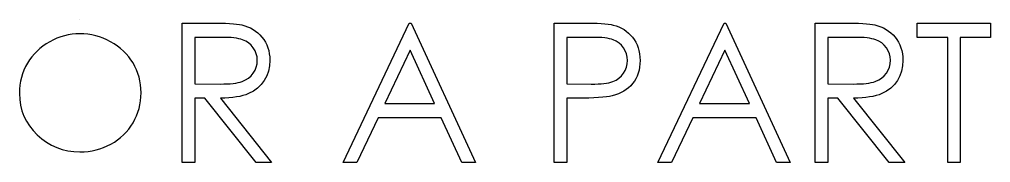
# Model space of a CAD drawing. Header units: millimetres. Extents: x -27 to 266, y -7 to 117.
# Drawn here: x 191.03 to 215.39, y 86.18 to 89.77 of the extents above; entities that cross this region are included whole.
import ezdxf

# ---------------------------------------------------------------- set-up
doc = ezdxf.new("R2010")
doc.units = ezdxf.units.MM

msp = doc.modelspace()

# ---------------------------------------------------------------- linework, layer by layer
at = {"color": 7, "linetype": 'Continuous'}
msp.add_line((192.528, 89.771), (192.528, 89.771), dxfattribs=at)
at = {"color": 7, "linetype": 'Continuous', "flags": 128}
for points in [[(195.108, 89.681), (195.809, 89.681), (195.809, 89.681), (195.949, 89.681), (196.078, 89.679), (196.195, 89.674), (196.3, 89.67), (196.393, 89.663), (196.474, 89.655), (196.544, 89.645), (196.602, 89.634), (196.602, 89.634), (196.678, 89.613), (196.751, 89.588), (196.821, 89.557), (196.886, 89.521), (196.948, 89.48), (197.006, 89.433), (197.06, 89.382), (197.111, 89.325), (197.157, 89.265), (197.197, 89.2), (197.231, 89.133), (197.258, 89.062), (197.28, 88.988), (197.295, 88.911), (197.304, 88.83), (197.307, 88.745), (197.307, 88.745), (197.299, 88.606), (197.273, 88.476), (197.229, 88.354), (197.169, 88.24), (197.093, 88.138), (197.002, 88.049), (196.895, 87.973), (196.774, 87.91), (196.707, 87.884), (196.634, 87.861), (196.555, 87.842), (196.469, 87.826), (196.378, 87.814), (196.28, 87.805), (196.176, 87.799), (196.066, 87.797), (196.066, 87.797), (197.352, 86.181), (197.352, 86.181), (196.964, 86.181), (196.964, 86.181), (195.678, 87.797), (195.678, 87.797), (195.423, 87.797), (195.423, 87.797), (195.423, 86.181), (195.423, 86.181), (195.109, 86.181), (195.109, 86.181), (195.109, 89.681)], [(200.852, 89.681), (202.467, 86.181), (202.467, 86.181), (202.126, 86.181), (202.126, 86.181), (201.609, 87.303), (201.609, 87.303), (200.022, 87.303), (200.022, 87.303), (199.49, 86.181), (199.49, 86.181), (199.147, 86.181), (199.147, 86.181), (200.807, 89.681), (200.807, 89.681), (200.852, 89.681)], [(204.442, 89.681), (205.128, 89.681), (205.128, 89.681), (205.27, 89.681), (205.4, 89.678), (205.517, 89.674), (205.623, 89.668), (205.716, 89.661), (205.799, 89.652), (205.868, 89.642), (205.925, 89.629), (205.925, 89.629), (205.998, 89.608), (206.066, 89.582), (206.132, 89.551), (206.194, 89.515), (206.252, 89.475), (206.308, 89.429), (206.359, 89.379), (206.408, 89.323), (206.452, 89.264), (206.49, 89.2), (206.522, 89.133), (206.549, 89.063), (206.569, 88.988), (206.584, 88.91), (206.593, 88.828), (206.596, 88.743), (206.596, 88.743), (206.593, 88.656), (206.584, 88.574), (206.57, 88.496), (206.549, 88.422), (206.523, 88.351), (206.491, 88.284), (206.453, 88.221), (206.41, 88.162), (206.362, 88.107), (206.308, 88.057), (206.251, 88.011), (206.189, 87.971), (206.122, 87.935), (206.052, 87.903), (205.977, 87.877), (205.897, 87.854), (205.897, 87.854), (205.831, 87.841), (205.752, 87.829), (205.66, 87.819), (205.555, 87.812), (205.437, 87.805), (205.307, 87.8), (205.163, 87.798), (205.006, 87.797), (205.006, 87.797), (204.756, 87.797), (204.756, 87.797), (204.756, 86.181), (204.756, 86.181), (204.442, 86.181), (204.442, 86.181), (204.442, 89.681)], [(208.75, 89.681), (210.365, 86.181), (210.365, 86.181), (210.023, 86.181), (210.023, 86.181), (209.506, 87.303), (209.506, 87.303), (207.919, 87.303), (207.919, 87.303), (207.387, 86.181), (207.387, 86.181), (207.044, 86.181), (207.044, 86.181), (208.705, 89.681), (208.705, 89.681), (208.75, 89.681)], [(210.993, 89.681), (211.694, 89.681), (211.694, 89.681), (211.834, 89.681), (211.963, 89.679), (212.079, 89.674), (212.184, 89.67), (212.278, 89.663), (212.359, 89.655), (212.429, 89.645), (212.487, 89.634), (212.487, 89.634), (212.563, 89.613), (212.636, 89.588), (212.705, 89.557), (212.77, 89.521), (212.832, 89.48), (212.89, 89.433), (212.945, 89.382), (212.996, 89.325), (213.042, 89.265), (213.082, 89.2), (213.115, 89.133), (213.143, 89.062), (213.165, 88.988), (213.18, 88.911), (213.189, 88.83), (213.192, 88.745), (213.192, 88.745), (213.183, 88.606), (213.157, 88.476), (213.114, 88.354), (213.054, 88.24), (212.977, 88.138), (212.886, 88.049), (212.78, 87.973), (212.659, 87.91), (212.592, 87.884), (212.519, 87.861), (212.44, 87.842), (212.354, 87.826), (212.262, 87.814), (212.165, 87.805), (212.061, 87.799), (211.951, 87.797), (211.951, 87.797), (213.237, 86.181), (213.237, 86.181), (212.848, 86.181), (212.848, 86.181), (211.562, 87.797), (211.562, 87.797), (211.307, 87.797), (211.307, 87.797), (211.307, 86.181), (211.307, 86.181), (210.993, 86.181), (210.993, 86.181), (210.993, 89.681)], [(213.551, 89.322), (213.551, 89.681), (213.551, 89.681), (215.391, 89.681), (215.391, 89.681), (215.391, 89.322), (215.391, 89.322), (214.628, 89.322), (214.628, 89.322), (214.628, 86.181), (214.628, 86.181), (214.314, 86.181), (214.314, 86.181), (214.314, 89.322), (214.314, 89.322), (213.551, 89.322)], [(192.544, 89.412), (192.444, 89.409), (192.346, 89.4), (192.249, 89.384), (192.154, 89.362), (192.06, 89.334), (191.967, 89.299), (191.876, 89.259), (191.785, 89.212), (191.698, 89.16), (191.616, 89.103), (191.539, 89.042), (191.467, 88.977), (191.4, 88.907), (191.336, 88.834), (191.279, 88.755), (191.226, 88.673), (191.179, 88.587), (191.138, 88.499), (191.104, 88.408), (191.076, 88.314), (191.053, 88.219), (191.038, 88.121), (191.028, 88.021), (191.025, 87.917), (191.025, 87.917), (191.032, 87.766), (191.053, 87.621), (191.088, 87.482), (191.137, 87.349), (191.199, 87.221), (191.275, 87.1), (191.366, 86.985), (191.47, 86.876), (191.585, 86.776), (191.705, 86.69), (191.83, 86.617), (191.961, 86.557), (192.099, 86.51), (192.241, 86.477), (192.39, 86.457), (192.544, 86.451), (192.544, 86.451), (192.648, 86.454), (192.749, 86.463), (192.85, 86.478), (192.948, 86.5), (193.044, 86.527), (193.138, 86.56), (193.23, 86.6), (193.32, 86.646), (193.407, 86.697), (193.489, 86.752), (193.565, 86.812), (193.638, 86.877), (193.705, 86.946), (193.767, 87.019), (193.824, 87.097), (193.877, 87.18), (193.924, 87.266), (193.964, 87.354), (193.999, 87.445), (194.027, 87.538), (194.048, 87.633), (194.064, 87.731), (194.074, 87.831), (194.076, 87.934), (194.076, 87.934), (194.074, 88.035), (194.064, 88.135), (194.048, 88.232), (194.027, 88.326), (193.999, 88.418), (193.964, 88.507), (193.924, 88.594), (193.877, 88.679), (193.824, 88.76), (193.767, 88.837), (193.703, 88.91), (193.636, 88.979), (193.563, 89.043), (193.485, 89.104), (193.402, 89.16), (193.314, 89.212), (193.222, 89.259), (193.129, 89.299), (193.035, 89.334), (192.94, 89.362), (192.842, 89.384), (192.744, 89.4), (192.645, 89.409), (192.544, 89.412)], [(195.423, 89.322), (195.423, 88.156), (195.423, 88.156), (196.063, 88.151), (196.063, 88.151), (196.153, 88.152), (196.237, 88.155), (196.315, 88.16), (196.387, 88.167), (196.453, 88.176), (196.513, 88.187), (196.567, 88.201), (196.615, 88.216), (196.699, 88.254), (196.774, 88.301), (196.838, 88.358), (196.893, 88.425), (196.937, 88.499), (196.968, 88.577), (196.987, 88.66), (196.993, 88.746), (196.993, 88.746), (196.987, 88.83), (196.968, 88.911), (196.936, 88.987), (196.891, 89.06), (196.837, 89.125), (196.774, 89.181), (196.704, 89.226), (196.626, 89.261), (196.581, 89.276), (196.53, 89.288), (196.471, 89.299), (196.407, 89.307), (196.335, 89.314), (196.256, 89.319), (196.171, 89.322), (196.079, 89.322), (196.079, 89.322), (195.423, 89.322)], [(204.756, 89.322), (204.756, 88.156), (204.756, 88.156), (205.369, 88.148), (205.369, 88.148), (205.458, 88.149), (205.542, 88.152), (205.619, 88.157), (205.691, 88.164), (205.755, 88.173), (205.814, 88.184), (205.866, 88.197), (205.912, 88.212), (205.993, 88.249), (206.066, 88.296), (206.129, 88.354), (206.183, 88.42), (206.226, 88.494), (206.257, 88.572), (206.275, 88.655), (206.282, 88.741), (206.282, 88.741), (206.275, 88.825), (206.257, 88.907), (206.226, 88.984), (206.183, 89.057), (206.129, 89.124), (206.069, 89.18), (206, 89.226), (205.923, 89.261), (205.88, 89.276), (205.83, 89.288), (205.773, 89.299), (205.711, 89.307), (205.641, 89.314), (205.566, 89.319), (205.484, 89.322), (205.396, 89.322), (205.396, 89.322), (204.756, 89.322)], [(211.307, 89.322), (211.307, 88.156), (211.307, 88.156), (211.948, 88.151), (211.948, 88.151), (212.038, 88.152), (212.122, 88.155), (212.2, 88.16), (212.272, 88.167), (212.338, 88.176), (212.397, 88.187), (212.451, 88.201), (212.499, 88.216), (212.583, 88.254), (212.658, 88.301), (212.723, 88.358), (212.777, 88.425), (212.822, 88.499), (212.853, 88.577), (212.871, 88.66), (212.878, 88.746), (212.878, 88.746), (212.871, 88.83), (212.853, 88.911), (212.82, 88.987), (212.776, 89.06), (212.721, 89.125), (212.659, 89.181), (212.589, 89.226), (212.51, 89.261), (212.465, 89.276), (212.414, 89.288), (212.356, 89.299), (212.292, 89.307), (212.219, 89.314), (212.141, 89.319), (212.055, 89.322), (211.963, 89.322), (211.963, 89.322), (211.307, 89.322)], [(200.826, 88.999), (200.192, 87.662), (200.192, 87.662), (201.443, 87.662), (201.443, 87.662), (200.826, 88.999)], [(208.724, 88.999), (208.09, 87.662), (208.09, 87.662), (209.341, 87.662), (209.341, 87.662), (208.724, 88.999)]]:
    msp.add_lwpolyline(points, dxfattribs=at)

doc.saveas('drawing.dxf')
